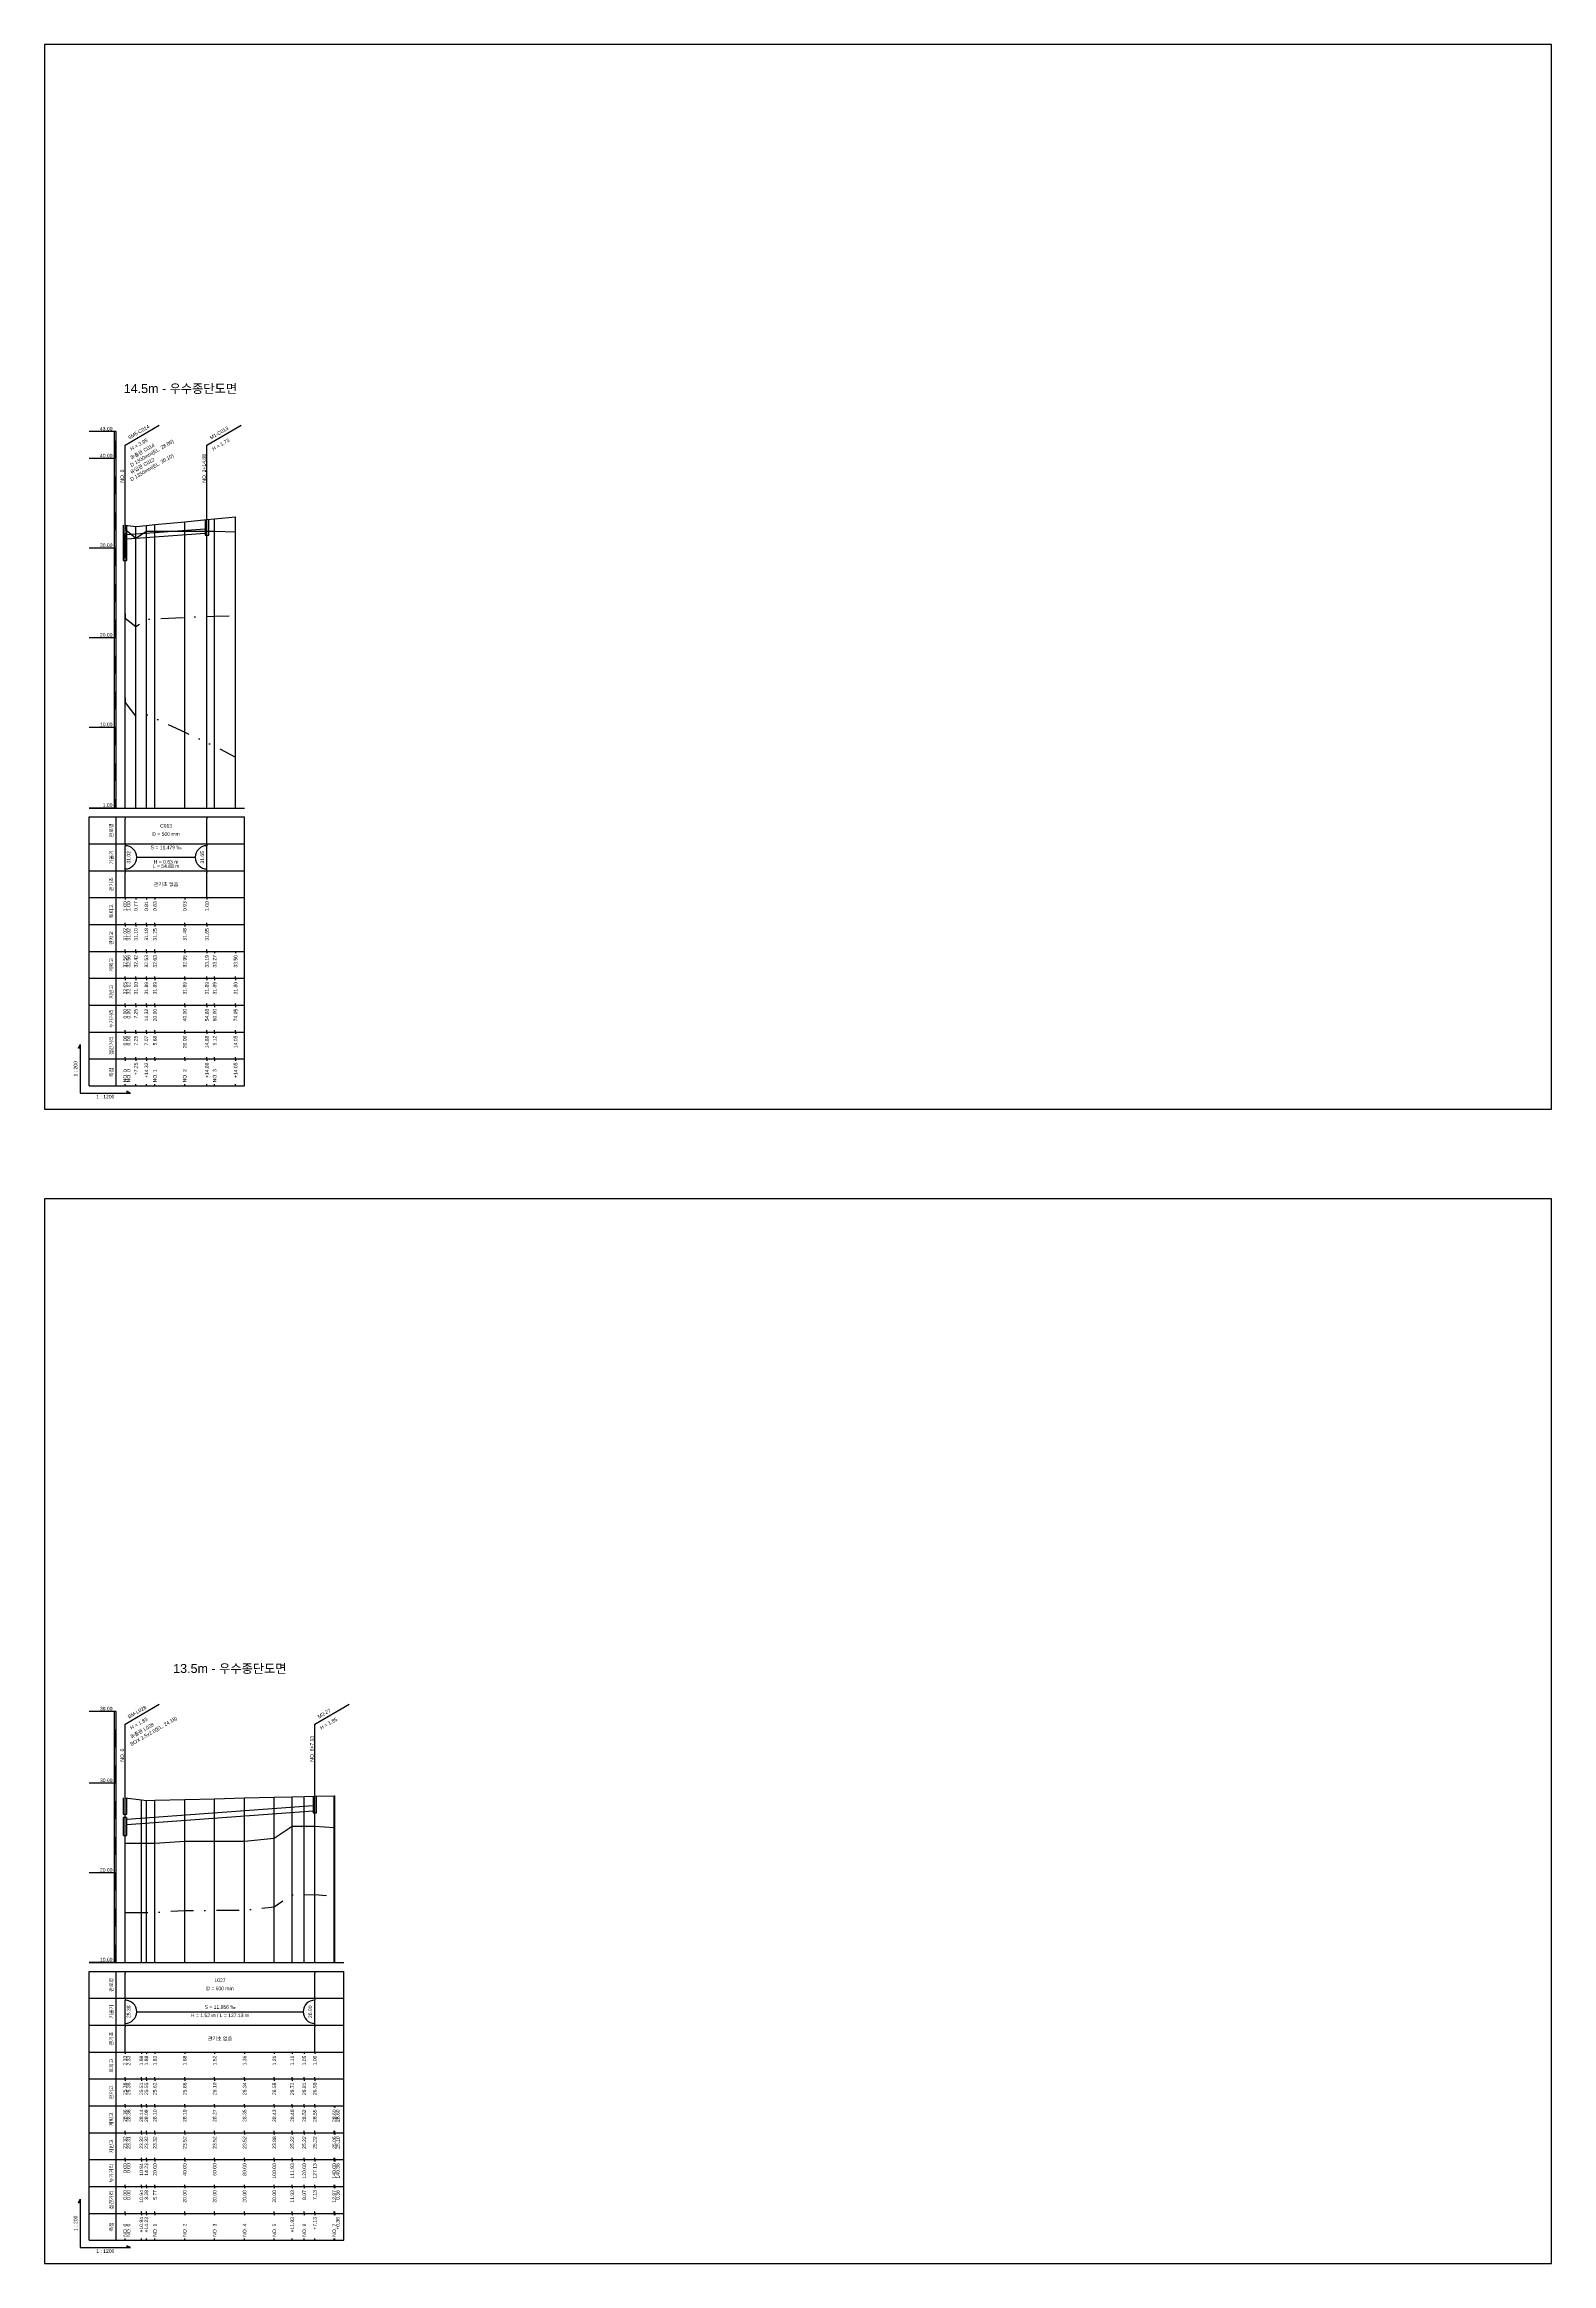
# Model space of a CAD drawing. Header units: millimetres. Extents: x -105495 to 3444, y -108190 to 2013.
# Drawn here: x 20 to 861, y -58604 to -57366 of the extents above; entities that cross this region are included whole.
import ezdxf
from ezdxf.enums import TextEntityAlignment as Align

# ---------------------------------------------------------------- set-up
doc = ezdxf.new("R2010")
doc.units = ezdxf.units.MM
doc.linetypes.add('DASHDOT', pattern=[25.4, 12.7, -6.35, 0, -6.35])
doc.linetypes.add('DIVIDE', pattern=[31.75, 12.7, -6.35, 0, -6.35, 0, -6.35])
for name, color, linetype in [('KZ_종단_계획선', 1, 'Continuous'), ('KZ_종단_관로', 4, 'Continuous'), ('KZ_종단_깃발', 7, 'Continuous'), ('KZ_종단_노선명', 7, 'Continuous'), ('KZ_종단_도각', 7, 'Continuous'), ('KZ_종단_맨홀', 4, 'Continuous'), ('KZ_종단_수직선', 7, 'Continuous'), ('KZ_종단_암거', 1, 'Continuous'), ('KZ_종단_암선1', 56, 'DASHDOT'), ('KZ_종단_암선2', 4, 'DIVIDE'), ('KZ_종단_원형관', 4, 'Continuous'), ('KZ_종단_지반선', 3, 'Continuous'), ('KZ_종단_테이블문자', 7, 'Continuous'), ('KZ_종단_테이블선', 7, 'Continuous'), ('KZ_종단_폴대', 7, 'Continuous')]:
    doc.layers.add(name, color=color, linetype=linetype)
doc.styles.get("Standard").update_dxf_attribs({"font": 'arial.ttf'})

msp = doc.modelspace()

# ---------------------------------------------------------------- linework, layer by layer
at = {"layer": 'KZ_종단_계획선'}
for points in [[(65, -57634.2), (65, -57634.2), (71, -57634.9), (76.9, -57634.3), (81.7, -57633.9), (98.3, -57632.3), (110.7, -57631), (115, -57630.6), (126.7, -57629.5)], [(65, -58344.2), (65, -58344.2), (74.1, -58345.3), (76.9, -58345.6), (81.7, -58345.5), (98.3, -58345.1), (115, -58344.7), (131.7, -58344.2), (148.3, -58343.8), (158.3, -58343.6), (165, -58343.4), (170.9, -58343.3), (181.7, -58343), (182, -58343)]]:
    msp.add_lwpolyline(points, dxfattribs=at)
at = {"layer": 'KZ_종단_관로'}
for p, q in [((66, -57639.4), (109.7, -57636.2)), ((66, -57641.9), (109.7, -57638.7)), ((66, -58356.1), (169.9, -58348.5)), ((66, -58359.1), (169.9, -58351.5))]:
    msp.add_line(p, q, dxfattribs=at)
at = {"layer": 'KZ_종단_깃발'}
for p, q in [((65, -57589.5), (84.1, -57578.5)), ((110.7, -57589.5), (129.8, -57578.5)), ((65, -57792), (65, -57589.5)), ((110.7, -57792), (110.7, -57589.5)), ((65, -58303), (84.1, -58292)), ((170.9, -58303), (190, -58292)), ((65, -58436), (65, -58303)), ((170.9, -58436), (170.9, -58303))]:
    msp.add_line(p, q, dxfattribs=at)
at = {"layer": 'KZ_종단_도각'}
for points in [[(20, -57960), (861, -57960), (861, -57366), (20, -57366)], [(20, -58604), (861, -58604), (861, -58010), (20, -58010)]]:
    msp.add_lwpolyline(points, close=True, dxfattribs=at)
at = {"layer": 'KZ_종단_맨홀'}
for points in [[(64, -57634.2), (64, -57654), (66, -57654), (66, -57634.2)], [(109.7, -57631), (109.7, -57639.7), (111.7, -57639.7), (111.7, -57631)], [(64, -58344.2), (64, -58353.3), (66, -58353.3), (66, -58344.2)], [(169.9, -58343.3), (169.9, -58352.5), (171.9, -58352.5), (171.9, -58343.3)]]:
    msp.add_lwpolyline(points, dxfattribs=at)
at = {"layer": 'KZ_종단_수직선'}
for p, q in [((65, -57792), (65, -57634.2)), ((65, -57792), (65, -57634.2)), ((65, -57792), (65, -57634.2)), ((71, -57792), (71, -57634.9)), ((76.9, -57792), (76.9, -57634.3)), ((81.7, -57792), (81.7, -57633.9)), ((98.3, -57792), (98.3, -57632.3)), ((110.7, -57792), (110.7, -57631)), ((115, -57792), (115, -57630.6)), ((126.7, -57792), (126.7, -57629.5)), ((65, -58436), (65, -58344.2)), ((65, -58436), (65, -58344.2)), ((65, -58436), (65, -58344.2)), ((74.1, -58436), (74.1, -58345.3)), ((76.9, -58436), (76.9, -58345.6)), ((81.7, -58436), (81.7, -58345.5)), ((98.3, -58436), (98.3, -58345.1)), ((115, -58436), (115, -58344.7)), ((131.7, -58436), (131.7, -58344.2)), ((148.3, -58436), (148.3, -58343.8)), ((158.3, -58436), (158.3, -58343.6)), ((165, -58436), (165, -58343.4)), ((170.9, -58436), (170.9, -58343.3)), ((181.7, -58436), (181.7, -58343)), ((182, -58436), (182, -58343))]:
    msp.add_line(p, q, dxfattribs=at)
at = {"layer": 'KZ_종단_암거'}
for p, q in [((65.8, -58355.1), (64.2, -58355.1)), ((64.2, -58365.1), (64.2, -58355.1)), ((65.8, -58355.1), (65.8, -58365.1)), ((64.2, -58365.1), (65.8, -58365.1))]:
    msp.add_line(p, q, dxfattribs=at)
at = {"layer": 'KZ_종단_암선1', "flags": 128}
for points in [[(65, -57683.4), (65, -57686), (71, -57690.8), (76.9, -57686.7), (81.7, -57686.5), (98.3, -57685.7), (110.7, -57685.1), (115, -57684.9), (126.7, -57684.7)], [(65, -58408.1), (65, -58408.1), (74.1, -58408.1), (76.9, -58408.1), (81.7, -58408), (98.3, -58407), (115, -58406.9), (131.7, -58406.8), (148.3, -58404.9), (158.3, -58398.2), (165, -58398.2), (170.9, -58398.1), (181.7, -58398.9), (182, -58398.7)]]:
    msp.add_lwpolyline(points, dxfattribs=at)
at = {"layer": 'KZ_종단_암선2', "flags": 128}
msp.add_lwpolyline([(65, -57730.5), (65, -57733.1), (71, -57741), (76.9, -57739.8), (81.7, -57742), (98.3, -57749.6), (110.7, -57755.5), (115, -57757.5), (126.7, -57763.7)], dxfattribs=at)
at = {"layer": 'KZ_종단_원형관'}
for p, q in [((64.4, -57641.4), (64.5, -57640.8)), ((64.5, -57640.2), (64.6, -57639.8)), ((64.5, -57640.8), (64.5, -57640.2)), ((64.6, -57639.8), (64.7, -57639.4)), ((64.7, -57639.4), (64.8, -57639.1)), ((64.8, -57639.1), (64.9, -57638.9)), ((64.9, -57638.9), (65, -57638.9)), ((65, -57638.9), (65.1, -57638.9)), ((65.1, -57638.9), (65.2, -57639.1)), ((65.2, -57639.1), (65.3, -57639.4)), ((65.3, -57639.4), (65.4, -57639.8)), ((65.4, -57639.8), (65.5, -57640.2)), ((65.5, -57640.2), (65.5, -57640.8)), ((65.5, -57640.8), (65.6, -57641.4)), ((64.3, -57647.1), (64.4, -57646.4)), ((64.3, -57647.8), (64.3, -57647.1)), ((64.3, -57648.5), (64.3, -57647.8)), ((64.3, -57649.3), (64.3, -57648.5)), ((64.3, -57650), (64.3, -57649.3)), ((64.4, -57650.6), (64.3, -57650)), ((64.4, -57642), (64.4, -57641.4)), ((64.4, -57642.7), (64.4, -57642)), ((64.4, -57643.4), (64.4, -57642.7)), ((64.4, -57644), (64.4, -57643.4)), ((64.5, -57644.6), (64.4, -57644)), ((64.4, -57646.4), (64.5, -57645.8)), ((64.5, -57651.2), (64.4, -57650.6)), ((64.5, -57645.1), (64.5, -57644.6)), ((64.5, -57645.3), (64.6, -57644.9)), ((64.6, -57645.6), (64.5, -57645.1)), ((64.5, -57645.8), (64.5, -57645.3)), ((64.5, -57651.8), (64.5, -57651.2)), ((64.6, -57652.2), (64.5, -57651.8)), ((64.6, -57644.9), (64.8, -57644.5)), ((64.7, -57646), (64.6, -57645.6)), ((64.8, -57652.5), (64.6, -57652.2)), ((64.8, -57646.3), (64.7, -57646)), ((64.8, -57644.5), (64.9, -57644.4)), ((64.9, -57646.4), (64.8, -57646.3)), ((64.9, -57652.7), (64.8, -57652.5)), ((64.9, -57644.4), (65, -57644.3)), ((65, -57646.5), (64.9, -57646.4)), ((65, -57652.7), (64.9, -57652.7)), ((65, -57644.3), (65.1, -57644.4)), ((65.1, -57646.4), (65, -57646.5)), ((65.1, -57652.7), (65, -57652.7)), ((65.1, -57644.4), (65.2, -57644.5)), ((65.2, -57646.3), (65.1, -57646.4)), ((65.2, -57652.5), (65.1, -57652.7)), ((65.2, -57644.5), (65.4, -57644.9)), ((65.3, -57646), (65.2, -57646.3)), ((65.4, -57652.2), (65.2, -57652.5)), ((65.4, -57645.6), (65.3, -57646)), ((65.4, -57644.9), (65.5, -57645.3)), ((65.5, -57645.1), (65.4, -57645.6)), ((65.5, -57651.8), (65.4, -57652.2)), ((65.6, -57644), (65.5, -57644.6)), ((65.5, -57644.6), (65.5, -57645.1)), ((65.5, -57645.3), (65.5, -57645.8)), ((65.5, -57645.8), (65.6, -57646.4)), ((65.6, -57650.6), (65.5, -57651.2)), ((65.5, -57651.2), (65.5, -57651.8)), ((65.6, -57641.4), (65.6, -57642)), ((65.6, -57642), (65.6, -57642.7)), ((65.6, -57642.7), (65.6, -57643.4)), ((65.6, -57643.4), (65.6, -57644)), ((65.6, -57646.4), (65.7, -57647.1)), ((65.7, -57650), (65.6, -57650.6)), ((65.7, -57647.1), (65.7, -57647.8)), ((65.7, -57647.8), (65.7, -57648.5)), ((65.7, -57648.5), (65.7, -57649.3)), ((65.7, -57649.3), (65.7, -57650))]:
    msp.add_line(p, q, dxfattribs=at)
at = {"layer": 'KZ_종단_지반선', "flags": 128}
for points in [[(65, -57633.8), (65, -57636.4), (71, -57641.5), (76.9, -57637.6), (81.7, -57637.6), (98.3, -57637.6), (110.7, -57637.6), (115, -57637.6), (126.7, -57638)], [(65, -58369.4), (65, -58369.4), (74.1, -58369.4), (76.9, -58369.4), (81.7, -58369.4), (98.3, -58368.4), (115, -58368.4), (131.7, -58368.4), (148.3, -58366.6), (158.3, -58359.9), (165, -58359.9), (170.9, -58359.9), (181.7, -58360.7), (182, -58360.5)]]:
    msp.add_lwpolyline(points, dxfattribs=at)
at = {"layer": 'KZ_종단_테이블문자'}
for p, q in [((65, -57797), (65, -57798)), ((65, -57811), (65, -57798)), ((110.7, -57797), (110.7, -57798)), ((110.7, -57811), (110.7, -57798)), ((65, -57812), (65, -57811)), ((65, -57812), (65, -57813)), ((65, -57826), (65, -57813)), ((110.7, -57812), (110.7, -57811)), ((110.7, -57812), (110.7, -57813)), ((110.7, -57826), (110.7, -57813)), ((65, -57827), (65, -57826)), ((71.4, -57819.5), (104.3, -57819.5)), ((110.7, -57827), (110.7, -57826)), ((65, -57827), (65, -57828)), ((65, -57841), (65, -57828)), ((110.7, -57827), (110.7, -57828)), ((110.7, -57841), (110.7, -57828)), ((65, -57842), (65, -57841)), ((110.7, -57842), (110.7, -57841)), ((65, -58441), (65, -58442)), ((65, -58455), (65, -58442)), ((170.9, -58441), (170.9, -58442)), ((170.9, -58455), (170.9, -58442)), ((65, -58456), (65, -58455)), ((65, -58456), (65, -58457)), ((65, -58470), (65, -58457)), ((170.9, -58456), (170.9, -58455)), ((170.9, -58456), (170.9, -58457)), ((170.9, -58470), (170.9, -58457)), ((65, -58471), (65, -58470)), ((71.4, -58463.5), (164.5, -58463.5)), ((170.9, -58471), (170.9, -58470)), ((65, -58471), (65, -58472)), ((65, -58485), (65, -58472)), ((170.9, -58471), (170.9, -58472)), ((170.9, -58485), (170.9, -58472)), ((65, -58486), (65, -58485)), ((170.9, -58486), (170.9, -58485))]:
    msp.add_line(p, q, dxfattribs=at)
for centre, start, end in [((65, -57819.5), 270, 90), ((110.7, -57819.5), 90, 270), ((65, -58463.5), 270, 90), ((170.9, -58463.5), 90, 270)]:
    msp.add_arc(centre, 6.5, start, end, dxfattribs=at)
at = {"layer": 'KZ_종단_테이블선'}
for p, q in [((45, -57792), (131.7, -57792)), ((45, -57812), (45, -57797)), ((45, -57797), (131.7, -57797)), ((60, -57812), (60, -57797)), ((131.7, -57812), (131.7, -57797)), ((45, -57827), (45, -57812)), ((45, -57812), (131.7, -57812)), ((60, -57827), (60, -57812)), ((131.7, -57827), (131.7, -57812)), ((45, -57842), (45, -57827)), ((45, -57827), (131.7, -57827)), ((60, -57842), (60, -57827)), ((131.7, -57842), (131.7, -57827)), ((45, -57857), (45, -57842)), ((45, -57842), (131.7, -57842)), ((60, -57857), (60, -57842)), ((65, -57842), (65, -57843)), ((65, -57842), (65, -57843)), ((71, -57842), (71, -57843)), ((76.9, -57842), (76.9, -57843)), ((81.7, -57842), (81.7, -57843)), ((98.3, -57842), (98.3, -57843)), ((110.7, -57842), (110.7, -57843)), ((131.7, -57857), (131.7, -57842)), ((45, -57872), (45, -57857)), ((45, -57857), (131.7, -57857)), ((60, -57872), (60, -57857)), ((65, -57857), (65, -57856)), ((65, -57857), (65, -57856)), ((65, -57857), (65, -57858)), ((65, -57857), (65, -57858)), ((71, -57857), (71, -57856)), ((71, -57857), (71, -57858)), ((76.9, -57857), (76.9, -57856)), ((76.9, -57857), (76.9, -57858)), ((81.7, -57857), (81.7, -57856)), ((81.7, -57857), (81.7, -57858)), ((98.3, -57857), (98.3, -57856)), ((98.3, -57857), (98.3, -57858)), ((110.7, -57857), (110.7, -57856)), ((110.7, -57857), (110.7, -57858)), ((131.7, -57872), (131.7, -57857)), ((45, -57887), (45, -57872)), ((45, -57872), (131.7, -57872)), ((60, -57887), (60, -57872)), ((65, -57872), (65, -57871)), ((65, -57872), (65, -57871)), ((65, -57872), (65, -57873)), ((65, -57872), (65, -57873)), ((71, -57872), (71, -57871)), ((71, -57872), (71, -57873)), ((76.9, -57872), (76.9, -57871)), ((76.9, -57872), (76.9, -57873)), ((81.7, -57872), (81.7, -57871)), ((81.7, -57872), (81.7, -57873)), ((98.3, -57872), (98.3, -57871)), ((98.3, -57872), (98.3, -57873)), ((110.7, -57872), (110.7, -57871)), ((110.7, -57872), (110.7, -57873)), ((115, -57872), (115, -57873)), ((126.7, -57872), (126.7, -57873)), ((131.7, -57887), (131.7, -57872)), ((45, -57902), (45, -57887)), ((45, -57887), (131.7, -57887)), ((60, -57902), (60, -57887)), ((65, -57887), (65, -57886)), ((65, -57887), (65, -57886)), ((65, -57887), (65, -57888)), ((65, -57887), (65, -57888)), ((71, -57887), (71, -57886)), ((71, -57887), (71, -57888)), ((76.9, -57887), (76.9, -57886)), ((76.9, -57887), (76.9, -57888)), ((81.7, -57887), (81.7, -57886)), ((81.7, -57887), (81.7, -57888)), ((98.3, -57887), (98.3, -57886)), ((98.3, -57887), (98.3, -57888)), ((110.7, -57887), (110.7, -57886)), ((110.7, -57887), (110.7, -57888)), ((115, -57887), (115, -57886)), ((115, -57887), (115, -57888)), ((126.7, -57887), (126.7, -57886)), ((126.7, -57887), (126.7, -57888)), ((131.7, -57902), (131.7, -57887)), ((65, -57902), (65, -57901)), ((65, -57902), (65, -57901)), ((71, -57902), (71, -57901)), ((76.9, -57902), (76.9, -57901)), ((81.7, -57902), (81.7, -57901)), ((98.3, -57902), (98.3, -57901)), ((110.7, -57902), (110.7, -57901)), ((115, -57902), (115, -57901)), ((126.7, -57902), (126.7, -57901)), ((45, -57917), (45, -57902)), ((45, -57902), (131.7, -57902)), ((60, -57917), (60, -57902)), ((65, -57902), (65, -57903)), ((65, -57902), (65, -57903)), ((71, -57902), (71, -57903)), ((76.9, -57902), (76.9, -57903)), ((81.7, -57902), (81.7, -57903)), ((98.3, -57902), (98.3, -57903)), ((110.7, -57902), (110.7, -57903)), ((115, -57902), (115, -57903)), ((126.7, -57902), (126.7, -57903)), ((131.7, -57917), (131.7, -57902)), ((45, -57932), (45, -57917)), ((45, -57917), (131.7, -57917)), ((60, -57932), (60, -57917)), ((65, -57917), (65, -57916)), ((65, -57917), (65, -57916)), ((65, -57917), (65, -57918)), ((65, -57917), (65, -57918)), ((71, -57917), (71, -57916)), ((71, -57917), (71, -57918)), ((76.9, -57917), (76.9, -57916)), ((76.9, -57917), (76.9, -57918)), ((81.7, -57917), (81.7, -57916)), ((81.7, -57917), (81.7, -57918)), ((98.3, -57917), (98.3, -57916)), ((98.3, -57917), (98.3, -57918)), ((110.7, -57917), (110.7, -57916)), ((110.7, -57917), (110.7, -57918)), ((115, -57917), (115, -57916)), ((115, -57917), (115, -57918)), ((126.7, -57917), (126.7, -57916)), ((126.7, -57917), (126.7, -57918)), ((131.7, -57932), (131.7, -57917)), ((45, -57947), (45, -57932)), ((45, -57932), (131.7, -57932)), ((60, -57947), (60, -57932)), ((65, -57932), (65, -57931)), ((65, -57932), (65, -57931)), ((65, -57932), (65, -57933)), ((65, -57932), (65, -57933)), ((71, -57932), (71, -57931)), ((71, -57932), (71, -57933)), ((76.9, -57932), (76.9, -57931)), ((76.9, -57932), (76.9, -57933)), ((81.7, -57932), (81.7, -57931)), ((81.7, -57932), (81.7, -57933)), ((98.3, -57932), (98.3, -57931)), ((98.3, -57932), (98.3, -57933)), ((110.7, -57932), (110.7, -57931)), ((110.7, -57932), (110.7, -57933)), ((115, -57932), (115, -57931)), ((115, -57932), (115, -57933)), ((126.7, -57932), (126.7, -57931)), ((126.7, -57932), (126.7, -57933)), ((131.7, -57947), (131.7, -57932)), ((45, -57947), (131.7, -57947)), ((65, -57947), (65, -57946)), ((65, -57947), (65, -57946)), ((71, -57947), (71, -57946)), ((76.9, -57947), (76.9, -57946)), ((81.7, -57947), (81.7, -57946)), ((98.3, -57947), (98.3, -57946)), ((110.7, -57947), (110.7, -57946)), ((115, -57947), (115, -57946)), ((126.7, -57947), (126.7, -57946)), ((45, -58436), (187, -58436)), ((45, -58456), (45, -58441)), ((45, -58441), (187, -58441)), ((60, -58456), (60, -58441)), ((187, -58456), (187, -58441)), ((45, -58471), (45, -58456)), ((45, -58456), (187, -58456)), ((60, -58471), (60, -58456)), ((187, -58471), (187, -58456)), ((45, -58486), (45, -58471)), ((45, -58471), (187, -58471)), ((60, -58486), (60, -58471)), ((187, -58486), (187, -58471)), ((45, -58501), (45, -58486)), ((45, -58486), (187, -58486)), ((60, -58501), (60, -58486)), ((65, -58486), (65, -58487)), ((65, -58486), (65, -58487)), ((74.1, -58486), (74.1, -58487)), ((76.9, -58486), (76.9, -58487)), ((81.7, -58486), (81.7, -58487)), ((98.3, -58486), (98.3, -58487)), ((115, -58486), (115, -58487)), ((131.7, -58486), (131.7, -58487)), ((148.3, -58486), (148.3, -58487)), ((158.3, -58486), (158.3, -58487)), ((165, -58486), (165, -58487)), ((170.9, -58486), (170.9, -58487)), ((187, -58501), (187, -58486)), ((45, -58516), (45, -58501)), ((45, -58501), (187, -58501)), ((60, -58516), (60, -58501)), ((65, -58501), (65, -58500)), ((65, -58501), (65, -58500)), ((65, -58501), (65, -58502)), ((65, -58501), (65, -58502)), ((74.1, -58501), (74.1, -58500)), ((74.1, -58501), (74.1, -58502)), ((76.9, -58501), (76.9, -58500)), ((76.9, -58501), (76.9, -58502)), ((81.7, -58501), (81.7, -58500)), ((81.7, -58501), (81.7, -58502)), ((98.3, -58501), (98.3, -58500)), ((98.3, -58501), (98.3, -58502)), ((115, -58501), (115, -58500)), ((115, -58501), (115, -58502)), ((131.7, -58501), (131.7, -58500)), ((131.7, -58501), (131.7, -58502)), ((148.3, -58501), (148.3, -58500)), ((148.3, -58501), (148.3, -58502)), ((158.3, -58501), (158.3, -58500)), ((158.3, -58501), (158.3, -58502)), ((165, -58501), (165, -58500)), ((165, -58501), (165, -58502)), ((170.9, -58501), (170.9, -58500)), ((170.9, -58501), (170.9, -58502)), ((187, -58516), (187, -58501)), ((45, -58531), (45, -58516)), ((45, -58516), (187, -58516)), ((60, -58531), (60, -58516)), ((65, -58516), (65, -58515)), ((65, -58516), (65, -58515)), ((65, -58516), (65, -58517)), ((65, -58516), (65, -58517)), ((74.1, -58516), (74.1, -58515)), ((74.1, -58516), (74.1, -58517)), ((76.9, -58516), (76.9, -58515)), ((76.9, -58516), (76.9, -58517)), ((81.7, -58516), (81.7, -58515)), ((81.7, -58516), (81.7, -58517)), ((98.3, -58516), (98.3, -58515)), ((98.3, -58516), (98.3, -58517)), ((115, -58516), (115, -58515)), ((115, -58516), (115, -58517)), ((131.7, -58516), (131.7, -58515)), ((131.7, -58516), (131.7, -58517)), ((148.3, -58516), (148.3, -58515)), ((148.3, -58516), (148.3, -58517)), ((158.3, -58516), (158.3, -58515)), ((158.3, -58516), (158.3, -58517)), ((165, -58516), (165, -58515)), ((165, -58516), (165, -58517)), ((170.9, -58516), (170.9, -58515)), ((170.9, -58516), (170.9, -58517)), ((181.7, -58516), (181.7, -58517)), ((182, -58516), (182, -58517)), ((187, -58531), (187, -58516)), ((45, -58546), (45, -58531)), ((45, -58531), (187, -58531)), ((60, -58546), (60, -58531)), ((65, -58531), (65, -58530)), ((65, -58531), (65, -58530)), ((65, -58531), (65, -58532)), ((65, -58531), (65, -58532)), ((74.1, -58531), (74.1, -58530)), ((74.1, -58531), (74.1, -58532)), ((76.9, -58531), (76.9, -58530)), ((76.9, -58531), (76.9, -58532)), ((81.7, -58531), (81.7, -58530)), ((81.7, -58531), (81.7, -58532)), ((98.3, -58531), (98.3, -58530)), ((98.3, -58531), (98.3, -58532)), ((115, -58531), (115, -58530)), ((115, -58531), (115, -58532)), ((131.7, -58531), (131.7, -58530)), ((131.7, -58531), (131.7, -58532)), ((148.3, -58531), (148.3, -58530)), ((148.3, -58531), (148.3, -58532)), ((158.3, -58531), (158.3, -58530)), ((158.3, -58531), (158.3, -58532)), ((165, -58531), (165, -58530)), ((165, -58531), (165, -58532)), ((170.9, -58531), (170.9, -58530)), ((170.9, -58531), (170.9, -58532)), ((181.7, -58531), (181.7, -58530)), ((181.7, -58531), (181.7, -58532)), ((182, -58531), (182, -58530)), ((182, -58531), (182, -58532)), ((187, -58546), (187, -58531)), ((65, -58546), (65, -58545)), ((65, -58546), (65, -58545)), ((74.1, -58546), (74.1, -58545)), ((76.9, -58546), (76.9, -58545)), ((81.7, -58546), (81.7, -58545)), ((98.3, -58546), (98.3, -58545)), ((115, -58546), (115, -58545)), ((131.7, -58546), (131.7, -58545)), ((148.3, -58546), (148.3, -58545)), ((158.3, -58546), (158.3, -58545)), ((165, -58546), (165, -58545)), ((170.9, -58546), (170.9, -58545)), ((181.7, -58546), (181.7, -58545)), ((182, -58546), (182, -58545)), ((45, -58561), (45, -58546)), ((45, -58546), (187, -58546)), ((60, -58561), (60, -58546)), ((65, -58546), (65, -58547)), ((65, -58546), (65, -58547)), ((74.1, -58546), (74.1, -58547)), ((76.9, -58546), (76.9, -58547)), ((81.7, -58546), (81.7, -58547)), ((98.3, -58546), (98.3, -58547)), ((115, -58546), (115, -58547)), ((131.7, -58546), (131.7, -58547)), ((148.3, -58546), (148.3, -58547)), ((158.3, -58546), (158.3, -58547)), ((165, -58546), (165, -58547)), ((170.9, -58546), (170.9, -58547)), ((181.7, -58546), (181.7, -58547)), ((182, -58546), (182, -58547)), ((187, -58561), (187, -58546)), ((45, -58576), (45, -58561)), ((45, -58561), (187, -58561)), ((60, -58576), (60, -58561)), ((65, -58561), (65, -58560)), ((65, -58561), (65, -58560)), ((65, -58561), (65, -58562)), ((65, -58561), (65, -58562)), ((74.1, -58561), (74.1, -58560)), ((74.1, -58561), (74.1, -58562)), ((76.9, -58561), (76.9, -58560)), ((76.9, -58561), (76.9, -58562)), ((81.7, -58561), (81.7, -58560)), ((81.7, -58561), (81.7, -58562)), ((98.3, -58561), (98.3, -58560)), ((98.3, -58561), (98.3, -58562)), ((115, -58561), (115, -58560)), ((115, -58561), (115, -58562)), ((131.7, -58561), (131.7, -58560)), ((131.7, -58561), (131.7, -58562)), ((148.3, -58561), (148.3, -58560)), ((148.3, -58561), (148.3, -58562)), ((158.3, -58561), (158.3, -58560)), ((158.3, -58561), (158.3, -58562)), ((165, -58561), (165, -58560)), ((165, -58561), (165, -58562)), ((170.9, -58561), (170.9, -58560)), ((170.9, -58561), (170.9, -58562)), ((181.7, -58561), (181.7, -58560)), ((181.7, -58561), (181.7, -58562)), ((182, -58561), (182, -58560)), ((182, -58561), (182, -58562)), ((187, -58576), (187, -58561)), ((45, -58591), (45, -58576)), ((45, -58576), (187, -58576)), ((60, -58591), (60, -58576)), ((65, -58576), (65, -58575)), ((65, -58576), (65, -58575)), ((65, -58576), (65, -58577)), ((65, -58576), (65, -58577)), ((74.1, -58576), (74.1, -58575)), ((74.1, -58576), (74.1, -58577)), ((76.9, -58576), (76.9, -58575)), ((76.9, -58576), (76.9, -58577)), ((81.7, -58576), (81.7, -58575)), ((81.7, -58576), (81.7, -58577)), ((98.3, -58576), (98.3, -58575)), ((98.3, -58576), (98.3, -58577)), ((115, -58576), (115, -58575)), ((115, -58576), (115, -58577)), ((131.7, -58576), (131.7, -58575)), ((131.7, -58576), (131.7, -58577)), ((148.3, -58576), (148.3, -58575)), ((148.3, -58576), (148.3, -58577)), ((158.3, -58576), (158.3, -58575)), ((158.3, -58576), (158.3, -58577)), ((165, -58576), (165, -58575)), ((165, -58576), (165, -58577)), ((170.9, -58576), (170.9, -58575)), ((170.9, -58576), (170.9, -58577)), ((181.7, -58576), (181.7, -58575)), ((181.7, -58576), (181.7, -58577)), ((182, -58576), (182, -58575)), ((182, -58576), (182, -58577)), ((187, -58591), (187, -58576)), ((45, -58591), (187, -58591)), ((65, -58591), (65, -58590)), ((65, -58591), (65, -58590)), ((74.1, -58591), (74.1, -58590)), ((76.9, -58591), (76.9, -58590)), ((81.7, -58591), (81.7, -58590)), ((98.3, -58591), (98.3, -58590)), ((115, -58591), (115, -58590)), ((131.7, -58591), (131.7, -58590)), ((148.3, -58591), (148.3, -58590)), ((158.3, -58591), (158.3, -58590)), ((165, -58591), (165, -58590)), ((170.9, -58591), (170.9, -58590)), ((181.7, -58591), (181.7, -58590)), ((182, -58591), (182, -58590))]:
    msp.add_line(p, q, dxfattribs=at)
for points in [[(40, -57926), (39, -57926), (40, -57924), (40, -57951), (68, -57951), (66, -57950), (66, -57951)], [(40, -58570), (39, -58570), (40, -58568), (40, -58595), (68, -58595), (66, -58594), (66, -58595)]]:
    msp.add_lwpolyline(points, dxfattribs=at)
at = {"layer": 'KZ_종단_폴대'}
for p, q in [((60, -57582), (45, -57582)), ((60, -57597), (45, -57597)), ((60, -57647), (45, -57647)), ((60, -57697), (45, -57697)), ((60, -57747), (45, -57747)), ((60, -57792), (45, -57792)), ((60, -58296), (45, -58296)), ((60, -58336), (45, -58336)), ((60, -58386), (45, -58386)), ((60, -58436), (45, -58436))]:
    msp.add_line(p, q, dxfattribs=at)
for points in [[(60, -57792), (60, -57582), (59, -57582), (59, -57792), (60, -57792)], [(60, -58436), (60, -58296), (59, -58296), (59, -58436), (60, -58436)]]:
    msp.add_lwpolyline(points, dxfattribs=at)
at = {"layer": 'KZ_종단_폴대', "const_width": 1}
for points in [[(59.5, -57597), (59.5, -57587)], [(59.5, -57617), (59.5, -57607)], [(59.5, -57637), (59.5, -57627)], [(59.5, -57657), (59.5, -57647)], [(59.5, -57677), (59.5, -57667)], [(59.5, -57697), (59.5, -57687)], [(59.5, -57717), (59.5, -57707)], [(59.5, -57737), (59.5, -57727)], [(59.5, -57757), (59.5, -57747)], [(59.5, -57777), (59.5, -57767)], [(59.5, -57792), (59.5, -57787)], [(59.5, -58316), (59.5, -58306)], [(59.5, -58336), (59.5, -58326)], [(59.5, -58356), (59.5, -58346)], [(59.5, -58376), (59.5, -58366)], [(59.5, -58396), (59.5, -58386)], [(59.5, -58416), (59.5, -58406)], [(59.5, -58436), (59.5, -58426)]]:
    msp.add_lwpolyline(points, dxfattribs=at)

# ---------------------------------------------------------------- texts
at = {"layer": 'KZ_종단_깃발'}
for s, rotation, p in [('SM5-C014', 30, (67.6, -57587)), ('M1-C013', 30, (113.3, -57587)), ('NO. 0', 90, (65, -57610.5)), ('NO. 2+14.88', 90, (110.7, -57610.5)), ('BM-L028', 30, (67.6, -58300.5)), ('M2-27', 30, (173.5, -58300.5)), ('NO. 6+7.13', 90, (170.9, -58324)), ('NO. 0', 90, (65, -58324))]:
    msp.add_text(s, height=2, rotation=rotation, dxfattribs=at).set_placement(p, align=Align.BOTTOM_LEFT)
for s, p in [('H = 3.95', (67.6, -57591)), ('D 1500mm(EL. 28.85)', (67.6, -57600)), ('유출관 C014', (67.6, -57596)), ('H = 1.73', (113.3, -57591)), ('D 1350mm(EL. 30.10)', (67.6, -57608)), ('유입관 C012', (67.6, -57604)), ('BOX 2.5x2.0(EL. 24.18)', (67.6, -58313.5)), ('H = 1.83', (67.6, -58304.5)), ('유출관 L028', (67.6, -58309.5)), ('H = 1.85', (173.5, -58304.5))]:
    msp.add_text(s, height=2, rotation=30, dxfattribs=at).set_placement(p, align=Align.TOP_LEFT)
at = {"layer": 'KZ_종단_노선명'}
for s, p in [('14.5m - 우수종단도면', (95.9, -57562)), ('13.5m - 우수종단도면', (123.5, -58276))]:
    msp.add_text(s, height=5, dxfattribs=at).set_placement(p, align=Align.BOTTOM_CENTER)
at = {"layer": 'KZ_종단_테이블문자'}
for s, p in [('C013', (87.9, -57803.5)), ('L = 54.88 m', (87.9, -57826)), ('H = 0.63 m', (87.9, -57823.6)), ('L027', (118, -58447.5)), ('S = 11.956 ‰', (118, -58462.5))]:
    msp.add_text(s, height=2, dxfattribs=at).set_placement(p, align=Align.BOTTOM_CENTER)
for s, p in [('S = 11.479 ‰', (87.9, -57813)), ('D = 500 mm', (87.9, -57805.5)), ('D = 600 mm', (118, -58449.5)), ('H = 1.52 m / L = 127.13 m', (118, -58464.5))]:
    msp.add_text(s, height=2, dxfattribs=at).set_placement(p, align=Align.TOP_CENTER)
for s, p in [('31.02', (66, -57819.5)), ('25.38', (66, -58463.5))]:
    msp.add_text(s, height=2, rotation=90, dxfattribs=at).set_placement(p, align=Align.TOP_CENTER)
for s, p in [('31.65', (109.7, -57819.5)), ('26.90', (169.9, -58463.5))]:
    msp.add_text(s, height=2, rotation=90, dxfattribs=at).set_placement(p, align=Align.BOTTOM_CENTER)
for p in [(87.9, -57834.5), (118, -58478.5)]:
    msp.add_text('관기초 없음', height=2, dxfattribs=at).set_placement(p, align=Align.MIDDLE_CENTER)
for s, p in [('1.00', (65, -57844)), ('1.00', (67, -57844)), ('0.77', (71, -57844)), ('0.81', (76.9, -57844)), ('0.83', (81.7, -57844)), ('0.93', (98.3, -57844)), ('1.00', (110.7, -57844)), ('31.02', (65, -57859)), ('31.02', (67, -57859)), ('31.10', (71, -57859)), ('31.18', (76.9, -57859)), ('31.25', (81.7, -57859)), ('31.48', (98.3, -57859)), ('31.65', (110.7, -57859)), ('32.56', (65, -57874)), ('32.56', (67, -57874)), ('32.42', (71, -57874)), ('32.53', (76.9, -57874)), ('32.63', (81.7, -57874)), ('32.95', (98.3, -57874)), ('33.19', (110.7, -57874)), ('33.27', (115, -57874)), ('33.50', (126.7, -57874)), ('32.65', (65, -57889)), ('32.12', (67, -57889)), ('31.10', (71, -57889)), ('31.89', (76.9, -57889)), ('31.89', (81.7, -57889)), ('31.89', (98.3, -57889)), ('31.89', (110.7, -57889)), ('31.89', (115, -57889)), ('31.80', (126.7, -57889)), ('0.00', (65, -57904)), ('0.00', (67, -57904)), ('7.25', (71, -57904)), ('14.32', (76.9, -57904)), ('20.00', (81.7, -57904)), ('40.00', (98.3, -57904)), ('54.88', (110.7, -57904)), ('60.00', (115, -57904)), ('74.05', (126.7, -57904)), ('0.00', (65, -57919)), ('0.00', (67, -57919)), ('7.25', (71, -57919)), ('7.07', (76.9, -57919)), ('5.68', (81.7, -57919)), ('20.00', (98.3, -57919)), ('14.88', (110.7, -57919)), ('5.12', (115, -57919)), ('14.05', (126.7, -57919)), ('+7.25', (71, -57934)), ('+14.32', (76.9, -57934)), ('+14.88', (110.7, -57934)), ('+14.05', (126.7, -57934)), ('2.33', (65, -58488)), ('2.33', (67, -58488)), ('1.98', (74.1, -58488)), ('1.88', (76.9, -58488)), ('1.83', (81.7, -58488)), ('1.68', (98.3, -58488)), ('1.52', (115, -58488)), ('1.36', (131.7, -58488)), ('1.21', (148.3, -58488)), ('1.11', (158.3, -58488)), ('1.05', (165, -58488)), ('1.00', (170.9, -58488)), ('25.38', (65, -58503)), ('25.38', (67, -58503)), ('25.51', (74.1, -58503)), ('25.55', (76.9, -58503)), ('25.62', (81.7, -58503)), ('25.86', (98.3, -58503)), ('26.10', (115, -58503)), ('26.34', (131.7, -58503)), ('26.58', (148.3, -58503)), ('26.72', (158.3, -58503)), ('26.81', (165, -58503)), ('26.90', (170.9, -58503)), ('28.36', (65, -58518)), ('28.36', (67, -58518)), ('28.14', (74.1, -58518)), ('28.08', (76.9, -58518)), ('28.10', (81.7, -58518)), ('28.19', (98.3, -58518)), ('28.27', (115, -58518)), ('28.35', (131.7, -58518)), ('28.43', (148.3, -58518)), ('28.48', (158.3, -58518)), ('28.52', (165, -58518)), ('28.55', (170.9, -58518)), ('28.60', (181.7, -58518)), ('28.60', (183.7, -58518)), ('23.32', (65, -58533)), ('23.31', (67, -58533)), ('23.32', (74.1, -58533)), ('23.32', (76.9, -58533)), ('23.32', (81.7, -58533)), ('23.52', (98.3, -58533)), ('23.52', (115, -58533)), ('23.52', (131.7, -58533)), ('23.88', (148.3, -58533)), ('25.22', (158.3, -58533)), ('25.22', (165, -58533)), ('25.22', (170.9, -58533)), ('25.06', (181.7, -58533)), ('25.10', (183.7, -58533)), ('0.00', (65, -58548)), ('0.00', (67, -58548)), ('10.94', (74.1, -58548)), ('14.23', (76.9, -58548)), ('20.00', (81.7, -58548)), ('40.00', (98.3, -58548)), ('60.00', (115, -58548)), ('80.00', (131.7, -58548)), ('100.00', (148.3, -58548)), ('111.93', (158.3, -58548)), ('120.00', (165, -58548)), ('127.13', (170.9, -58548)), ('140.00', (181.7, -58548)), ('140.36', (183.7, -58548)), ('0.00', (65, -58563)), ('0.00', (67, -58563)), ('10.94', (74.1, -58563)), ('3.29', (76.9, -58563)), ('5.77', (81.7, -58563)), ('20.00', (98.3, -58563)), ('20.00', (115, -58563)), ('20.00', (131.7, -58563)), ('20.00', (148.3, -58563)), ('11.93', (158.3, -58563)), ('8.07', (165, -58563)), ('7.13', (170.9, -58563)), ('12.87', (181.7, -58563)), ('0.36', (183.7, -58563)), ('+10.94', (74.1, -58578)), ('+14.23', (76.9, -58578)), ('+11.93', (158.3, -58578)), ('+7.13', (170.9, -58578)), ('+0.36', (183.7, -58578))]:
    msp.add_text(s, height=2, rotation=90, dxfattribs=at).set_placement(p, align=Align.MIDDLE_RIGHT)
for s, p in [('NO. 0', (65, -57945)), ('NO. 0', (67, -57945)), ('NO. 1', (81.7, -57945)), ('NO. 2', (98.3, -57945)), ('NO. 3', (115, -57945)), ('NO. 0', (65, -58589)), ('NO. 0', (67, -58589)), ('NO. 1', (81.7, -58589)), ('NO. 2', (98.3, -58589)), ('NO. 3', (115, -58589)), ('NO. 4', (131.7, -58589)), ('NO. 5', (148.3, -58589)), ('NO. 6', (165, -58589)), ('NO. 7', (181.7, -58589))]:
    msp.add_text(s, height=2, rotation=90, dxfattribs=at).set_placement(p, align=Align.MIDDLE_LEFT)
at = {"layer": 'KZ_종단_테이블선'}
for s, p in [('관로명', (59, -57804.5)), ('기울기', (59, -57819.5)), ('관기초', (59, -57834.5)), ('토피고', (59, -57849.5)), ('관저고', (59, -57864.5)), ('계획고', (59, -57879.5)), ('지반고', (59, -57894.5)), ('누가거리', (59, -57909.5)), ('점간거리', (59, -57924.5)), ('1 : 200', (39, -57937.5)), ('측점', (59, -57939.5)), ('관로명', (59, -58448.5)), ('기울기', (59, -58463.5)), ('관기초', (59, -58478.5)), ('토피고', (59, -58493.5)), ('관저고', (59, -58508.5)), ('계획고', (59, -58523.5)), ('지반고', (59, -58538.5)), ('누가거리', (59, -58553.5)), ('점간거리', (59, -58568.5)), ('1 : 200', (39, -58581.5)), ('측점', (59, -58583.5))]:
    msp.add_text(s, height=2, rotation=90, dxfattribs=at).set_placement(p, align=Align.BOTTOM_CENTER)
for p in [(54, -57952), (54, -58596)]:
    msp.add_text('1 : 1200', height=2, dxfattribs=at).set_placement(p, align=Align.TOP_CENTER)
at = {"layer": 'KZ_종단_폴대'}
for s, p in [('43.00', (58, -57582)), ('40.00', (58, -57597)), ('30.00', (58, -57647)), ('20.00', (58, -57697)), ('10.00', (58, -57747)), ('1.00', (58, -57792)), ('38.00', (58, -58296)), ('30.00', (58, -58336)), ('20.00', (58, -58386)), ('10.00', (58, -58436))]:
    msp.add_text(s, height=2, dxfattribs=at).set_placement(p, align=Align.BOTTOM_RIGHT)

doc.saveas('drawing.dxf')
